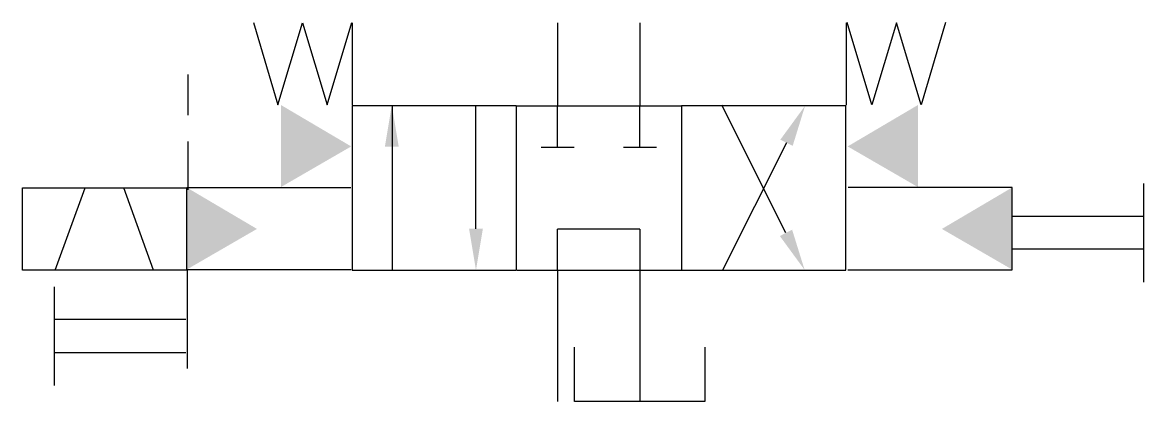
# Model space of a CAD drawing. Extents: x 469.3 to 537.6, y 136.7 to 159.8.
import ezdxf

# ---------------------------------------------------------------- set-up
doc = ezdxf.new("R2010")
doc.units = 0
doc.header["$LTSCALE"] = 5
doc.header["$MEASUREMENT"] = 0
doc.layers.add('11', color=1, linetype='CONTINUOUS')
doc.layers.add('12', color=2, linetype='CONTINUOUS')

# ---------------------------------------------------------------- blocks, each defined once
blk = doc.blocks.new('5236', base_point=(344.924, 42.985))
at = {"layer": '11'}
for p, q in [((342.018, 47.871), (343.501, 42.874)), ((343.501, 42.874), (345.003, 47.856)), ((345.003, 47.856), (346.506, 42.874)), ((346.506, 42.874), (348.008, 47.871))]:
    blk.add_line(p, q, dxfattribs=at)

msp = doc.modelspace()

# ---------------------------------------------------------------- linework, layer by layer
at = {"layer": '11'}
for p, q in [((489.42, 154.755), (489.42, 159.755)), ((501.895, 159.76), (501.895, 154.728)), ((506.916, 154.728), (506.916, 159.76)), ((519.469, 154.755), (519.469, 159.755)), ((489.404, 154.723), (489.404, 144.723)), ((499.404, 154.723), (489.404, 154.723)), ((491.852, 144.769), (491.852, 154.755)), ((496.933, 147.248), (496.933, 154.723)), ((499.404, 144.723), (499.404, 154.723)), ((499.443, 154.723), (509.443, 154.723)), ((501.903, 152.206), (501.903, 154.722)), ((506.903, 152.206), (506.903, 154.722)), ((519.439, 154.723), (509.439, 154.723)), ((509.439, 154.723), (509.439, 144.723)), ((515.795, 146.995), (511.888, 154.755)), ((519.439, 144.723), (519.439, 154.723)), ((500.907, 152.206), (502.907, 152.206)), ((505.907, 152.206), (507.907, 152.206)), ((515.827, 152.471), (511.937, 144.728)), ((469.338, 144.725), (469.338, 149.725)), ((469.338, 149.725), (479.338, 149.725)), ((471.335, 144.725), (473.155, 149.725)), ((477.319, 144.725), (475.499, 149.725)), ((479.341, 144.754), (479.341, 149.754)), ((479.341, 149.754), (489.322, 149.754)), ((529.548, 149.754), (519.568, 149.754)), ((529.548, 144.754), (529.548, 149.754)), ((537.551, 150.002), (537.551, 144.002)), ((529.551, 148.002), (537.551, 148.002)), ((501.895, 144.738), (501.895, 147.217)), ((506.896, 147.217), (501.895, 147.217)), ((506.896, 147.217), (506.896, 144.738)), ((537.551, 146.002), (529.551, 146.002)), ((479.338, 144.725), (469.338, 144.725)), ((489.341, 144.754), (479.341, 144.754)), ((479.358, 144.749), (479.358, 138.752)), ((489.404, 144.723), (499.404, 144.723)), ((499.443, 144.728), (509.443, 144.728)), ((501.895, 144.717), (501.895, 136.747)), ((506.896, 144.717), (506.896, 136.747)), ((509.439, 144.723), (519.439, 144.723)), ((519.548, 144.754), (529.548, 144.754)), ((471.279, 143.723), (471.279, 137.723)), ((479.279, 141.723), (471.279, 141.723)), ((502.93, 136.75), (502.93, 140.05)), ((510.85, 140.05), (510.85, 136.75)), ((471.279, 139.723), (479.279, 139.723)), ((510.85, 136.75), (502.93, 136.75))]:
    msp.add_line(p, q, dxfattribs=at)
at = {"layer": '12'}
for p, q in [((479.397, 156.615), (479.397, 154.157)), ((479.397, 152.557), (479.397, 149.61))]:
    msp.add_line(p, q, dxfattribs=at)
for points in [[(485.071, 149.783), (489.341, 152.25), (485.071, 154.765)], [(491.392, 152.235), (492.232, 152.235), (491.812, 154.755)], [(515.452, 152.66), (516.202, 152.283), (516.958, 154.723)], [(523.818, 149.783), (519.548, 152.25), (523.818, 154.765)], [(479.338, 144.77), (483.608, 147.237), (479.338, 149.752)], [(529.551, 144.77), (525.281, 147.237), (529.551, 149.752)], [(497.353, 147.248), (496.513, 147.248), (496.933, 144.728)], [(516.17, 147.184), (515.42, 146.806), (516.929, 144.744)]]:
    msp.add_solid(points, dxfattribs=at)

# ---------------------------------------------------------------- block references
at = {"layer": '11'}
msp.add_blockref('5236', (486.297, 154.897), dxfattribs=at)
at = {"layer": '11', "xscale": -1}
msp.add_blockref('5236', (522.592, 154.897), dxfattribs=at)

doc.saveas('drawing.dxf')
